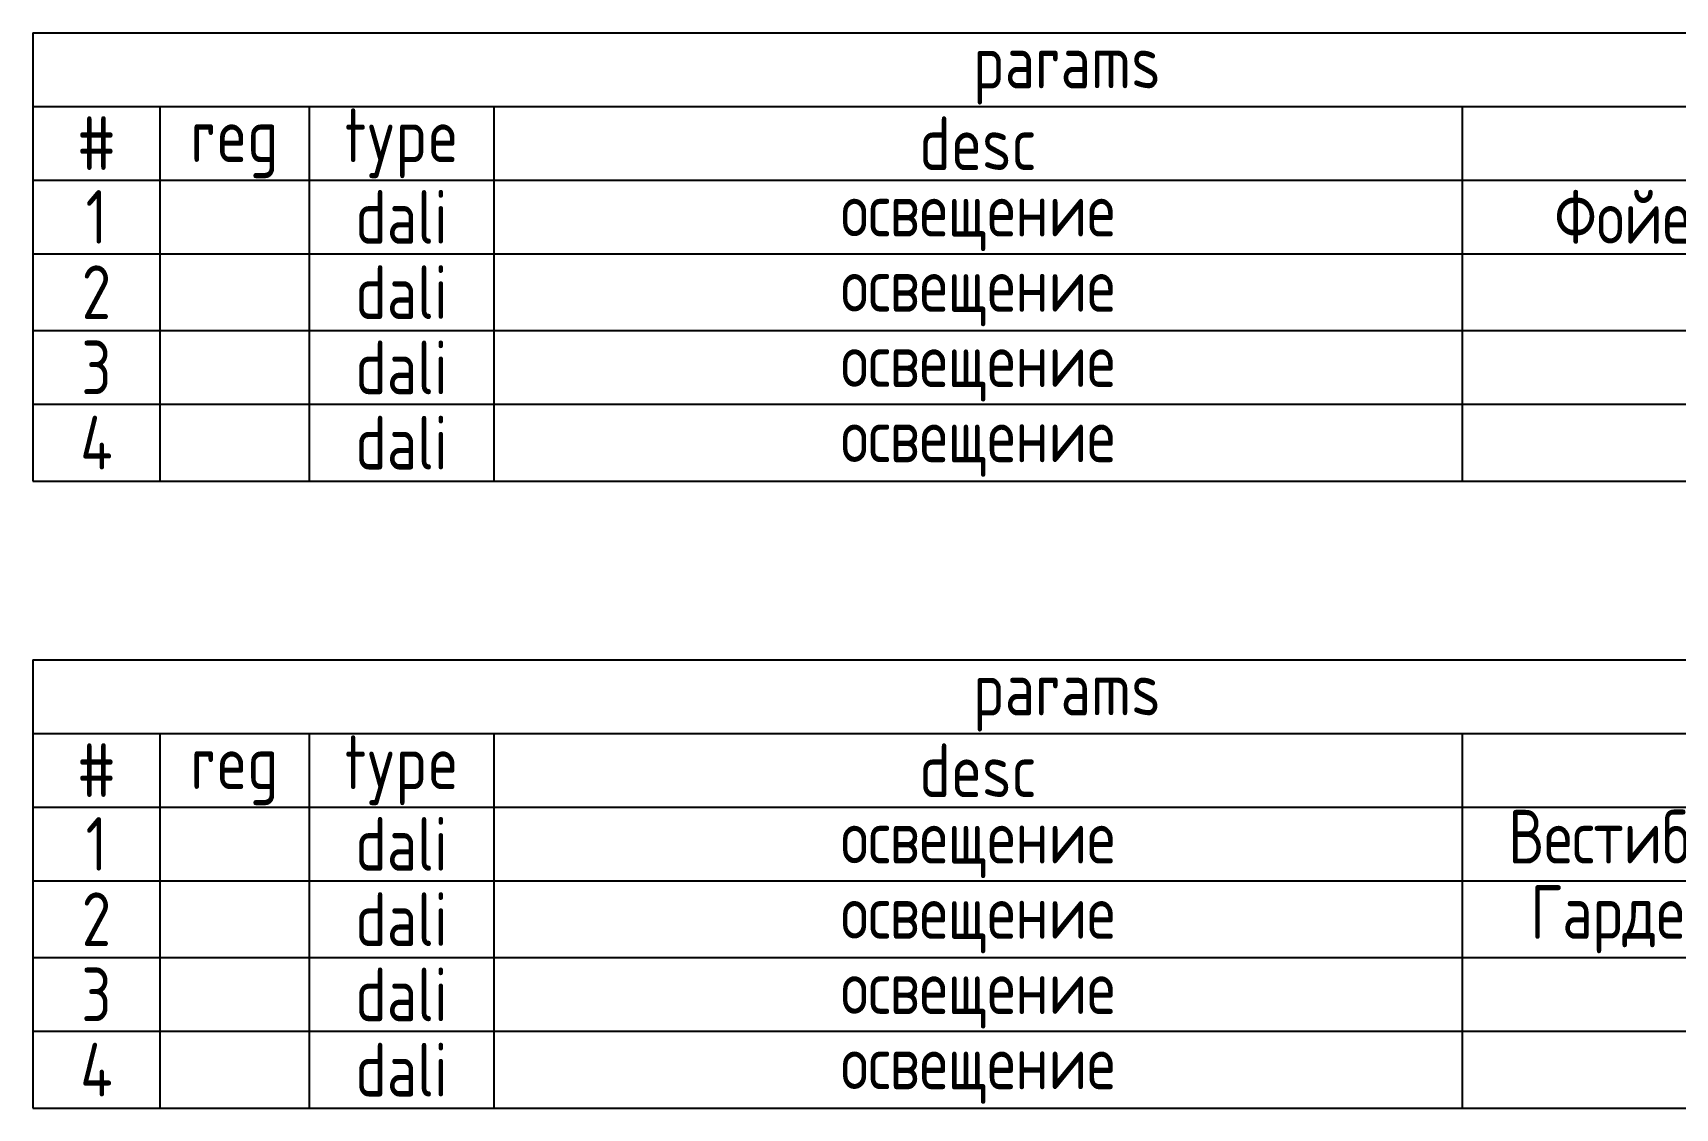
# Model space of a CAD drawing. Header units: inches. Extents: x -443 to 158, y -551 to 426.
# Drawn here: x -357.3 to -265.4, y -30.7 to 29.5 of the extents above; entities that cross this region are included whole.
import ezdxf

# ---------------------------------------------------------------- set-up
doc = ezdxf.new("R2010")
doc.units = ezdxf.units.IN
doc.header["$MEASUREMENT"] = 0
doc.styles.add('-ISOCPEUR-', font='ISOCPEUR.TTF', dxfattribs={"width": 0.8, "height": 2.5})

# ---------------------------------------------------------------- blocks, each defined once
blk = doc.blocks.new('*T37')
at = {"color": 0, "linetype": 'ByBlock', "lineweight": -2, "transparency": 16777216}
for p, q in [((0, 0), (115.722, 0)), ((0, 0), (0, -25.084)), ((115.722, 0), (115.722, -25.084)), ((0, -4.12), (115.722, -4.12)), ((7.113, -4.12), (7.113, -25.084)), ((15.47, -4.12), (15.47, -25.084)), ((25.793, -4.12), (25.793, -25.084)), ((80, -4.12), (80, -25.084)), ((0, -8.24), (115.722, -8.24)), ((0, -12.36), (115.722, -12.36)), ((0, -16.662), (115.722, -16.662)), ((0, -20.782), (115.722, -20.782)), ((0, -25.084), (115.722, -25.084))]:
    blk.add_line(p, q, dxfattribs=at)
at = {"color": 0, "transparency": 16777216, "char_height": 3, "attachment_point": 5, "style": '-ISOCPEUR-'}
for s, insert, width in [('params', (57.861, -2.06), 115.60242), ('type', (20.631, -6.18), 10.20325), ('#', (3.556, -6.18), 6.99291), ('reg', (11.291, -6.18), 8.23692), ('desc', (52.897, -6.18), 54.08692), ('1', (3.556, -10.3), 6.99291), ('dali', (20.631, -10.3), 10.20325), ('{\\C256;Фойе VIP-гостей}', (97.861, -10.3), 35.60242), ('освещение', (52.897, -10.3), 54.08692), ('2', (3.556, -14.511), 6.99291), ('dali', (20.631, -14.511), 10.20325), ('освещение', (52.897, -14.511), 54.08692), ('резерв', (97.861, -14.511), 35.60242), ('3', (3.556, -18.722), 6.99291), ('dali', (20.631, -18.722), 10.20325), ('резерв', (97.861, -18.722), 35.60242), ('освещение', (52.897, -18.722), 54.08692), ('4', (3.556, -22.933), 6.99291), ('dali', (20.631, -22.933), 10.20325), ('освещение', (52.897, -22.933), 54.08692), ('резерв', (97.861, -22.933), 35.60242)]:
    blk.add_mtext(s, dxfattribs=dict(at, insert=insert, width=width))
blk = doc.blocks.new('*T40')
at = {"color": 0, "linetype": 'ByBlock', "lineweight": -2, "transparency": 16777216}
for p, q in [((0, 0), (115.722, 0)), ((0, 0), (0, -25.084)), ((115.722, 0), (115.722, -25.084)), ((0, -4.12), (115.722, -4.12)), ((7.113, -4.12), (7.113, -25.084)), ((15.47, -4.12), (15.47, -25.084)), ((25.793, -4.12), (25.793, -25.084)), ((80, -4.12), (80, -25.084)), ((0, -8.24), (115.722, -8.24)), ((0, -12.36), (115.722, -12.36)), ((0, -16.662), (115.722, -16.662)), ((0, -20.782), (115.722, -20.782)), ((0, -25.084), (115.722, -25.084))]:
    blk.add_line(p, q, dxfattribs=at)
at = {"color": 0, "transparency": 16777216, "char_height": 3, "attachment_point": 5, "style": '-ISOCPEUR-'}
for s, insert, width in [('params', (57.861, -2.06), 115.60242), ('type', (20.631, -6.18), 10.20325), ('#', (3.556, -6.18), 6.99291), ('reg', (11.291, -6.18), 8.23692), ('desc', (52.897, -6.18), 54.08692), ('1', (3.556, -10.3), 6.99291), ('dali', (20.631, -10.3), 10.20325), ('{\\C256;Вестибюль м. сцены}', (97.861, -10.3), 35.60242), ('освещение', (52.897, -10.3), 54.08692), ('{\\C256;Гардероб м. сцены}', (97.861, -14.511), 35.60242), ('2', (3.556, -14.511), 6.99291), ('dali', (20.631, -14.511), 10.20325), ('освещение', (52.897, -14.511), 54.08692), ('3', (3.556, -18.722), 6.99291), ('dali', (20.631, -18.722), 10.20325), ('резерв', (97.861, -18.722), 35.60242), ('освещение', (52.897, -18.722), 54.08692), ('4', (3.556, -22.933), 6.99291), ('dali', (20.631, -22.933), 10.20325), ('освещение', (52.897, -22.933), 54.08692), ('резерв', (97.861, -22.933), 35.60242)]:
    blk.add_mtext(s, dxfattribs=dict(at, insert=insert, width=width))

msp = doc.modelspace()

# ---------------------------------------------------------------- block references
for name, p in [('*T37', (-357.337, 29.462)), ('*T40', (-357.337, -5.622))]:
    msp.add_blockref(name, p)

doc.saveas('drawing.dxf')
